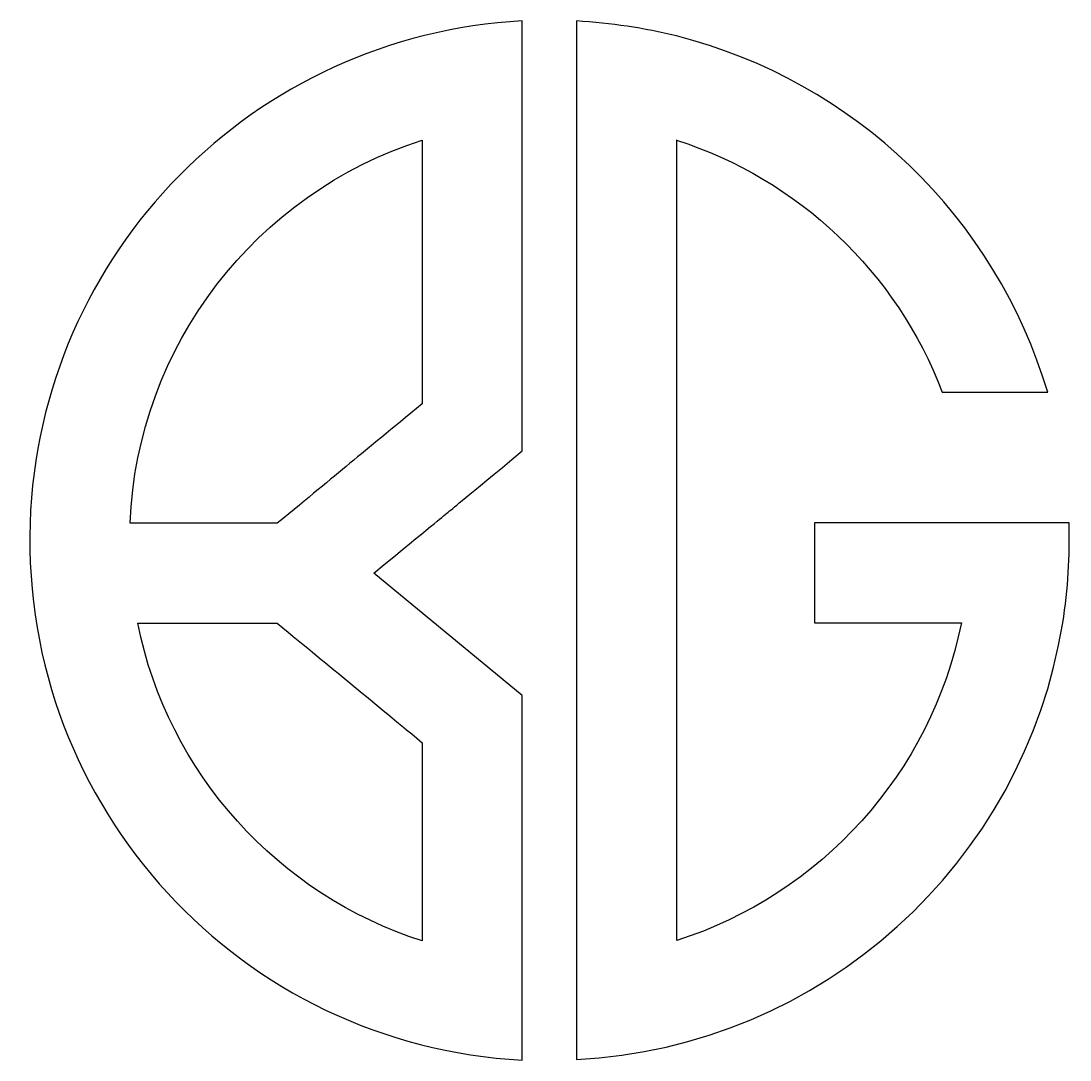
# Model space of a CAD drawing. Extents: x -0.5 to 64.6, y 0 to 64.5.
import ezdxf

# ---------------------------------------------------------------- set-up
doc = ezdxf.new("R2010")
doc.units = 0
doc.layers.get('0').update_dxf_attribs({"linetype": 'CONTINUOUS'})

msp = doc.modelspace()

# ---------------------------------------------------------------- linework, layer by layer
at = {"color": 250}
for p, q in [((30.581, 37.817), (30.581, 64.516)), ((33.938, 64.516), (33.938, 0.028)), ((24.372, 57.121), (24.372, 40.753)), ((40.177, 57.121), (40.148, 57.121)), ((40.177, 7.422), (40.177, 57.121)), ((56.658, 41.458), (63.205, 41.458)), ((30.581, 37.817), (30.581, 37.817)), ((15.369, 33.331), (6.226, 33.331)), ((64.532, 33.358), (48.727, 33.358)), ((48.727, 33.358), (48.727, 27.149)), ((30.581, 22.634), (21.353, 30.226)), ((6.706, 27.121), (15.369, 27.121)), ((48.727, 27.149), (57.843, 27.149)), ((30.581, 0), (30.581, 22.634)), ((24.372, 19.699), (24.372, 7.393)), ((24.372, 19.699), (24.372, 19.699))]:
    msp.add_line(p, q, dxfattribs=at)
for points in [[(30.581, 64.516), (13.958, 63.64), (0.553, 50.151), (0.017, 33.331)], [(40.148, 63.584), (38.144, 64.064), (36.084, 64.403), (33.938, 64.516)], [(63.205, 41.458), (59.989, 52.295), (51.211, 60.791), (40.148, 63.584)], [(6.226, 33.331), (6.678, 44.365), (14.044, 53.819), (24.372, 57.121)], [(40.148, 57.121), (47.712, 54.694), (53.836, 48.91), (56.658, 41.458)], [(24.372, 40.753), (20.421, 37.507), (19.349, 36.603), (15.369, 33.331)], [(21.353, 30.226), (28.747, 36.293), (23.216, 31.75), (30.581, 37.817)], [(0.017, 33.331), (-0.547, 15.663), (13.14, 0.903), (30.581, 0)], [(64.137, 27.149), (64.476, 29.265), (64.589, 31.298), (64.532, 33.358)], [(24.372, 7.393), (15.455, 10.244), (8.569, 17.779), (6.706, 27.121)], [(15.369, 27.121), (19.067, 24.073), (20.733, 22.718), (24.372, 19.699)], [(33.938, 0.028), (49.207, 0.819), (61.737, 12.22), (64.137, 27.149)], [(57.843, 27.149), (55.98, 17.808), (49.094, 10.272), (40.177, 7.422)]]:
    msp.add_open_spline(points, degree=3, dxfattribs=at)

doc.saveas('drawing.dxf')
